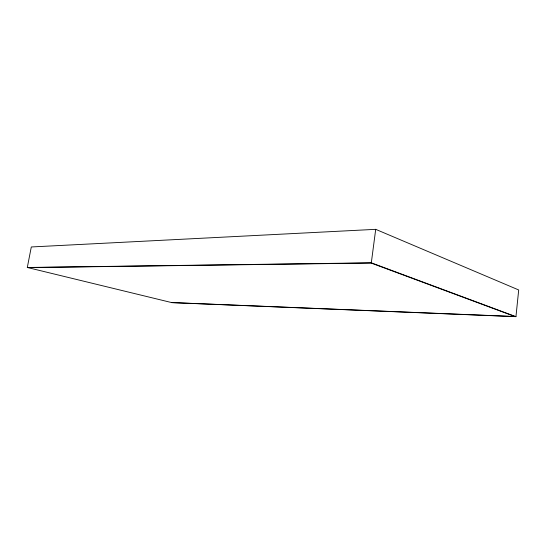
<?xml version="1.0" encoding="UTF-8"?>
<svg xmlns="http://www.w3.org/2000/svg" width="546" height="546" viewBox="0 0 546 546"><rect width="100%" height="100%" fill="white"/><g stroke="black" fill="none" stroke-linecap="round" stroke-linejoin="round"><path stroke-width="0.82" d="M515.943 316.666L518.7 289.96L375.709 229.334L31.306 246.963L27.3 267.479L171.942 302.648L515.943 316.666L371.314 262.824L27.3 267.479M371.314 262.824L375.709 229.334M28.058 267.595L371.116 263.035L514.953 316.516L171.881 302.573"/></g></svg>
